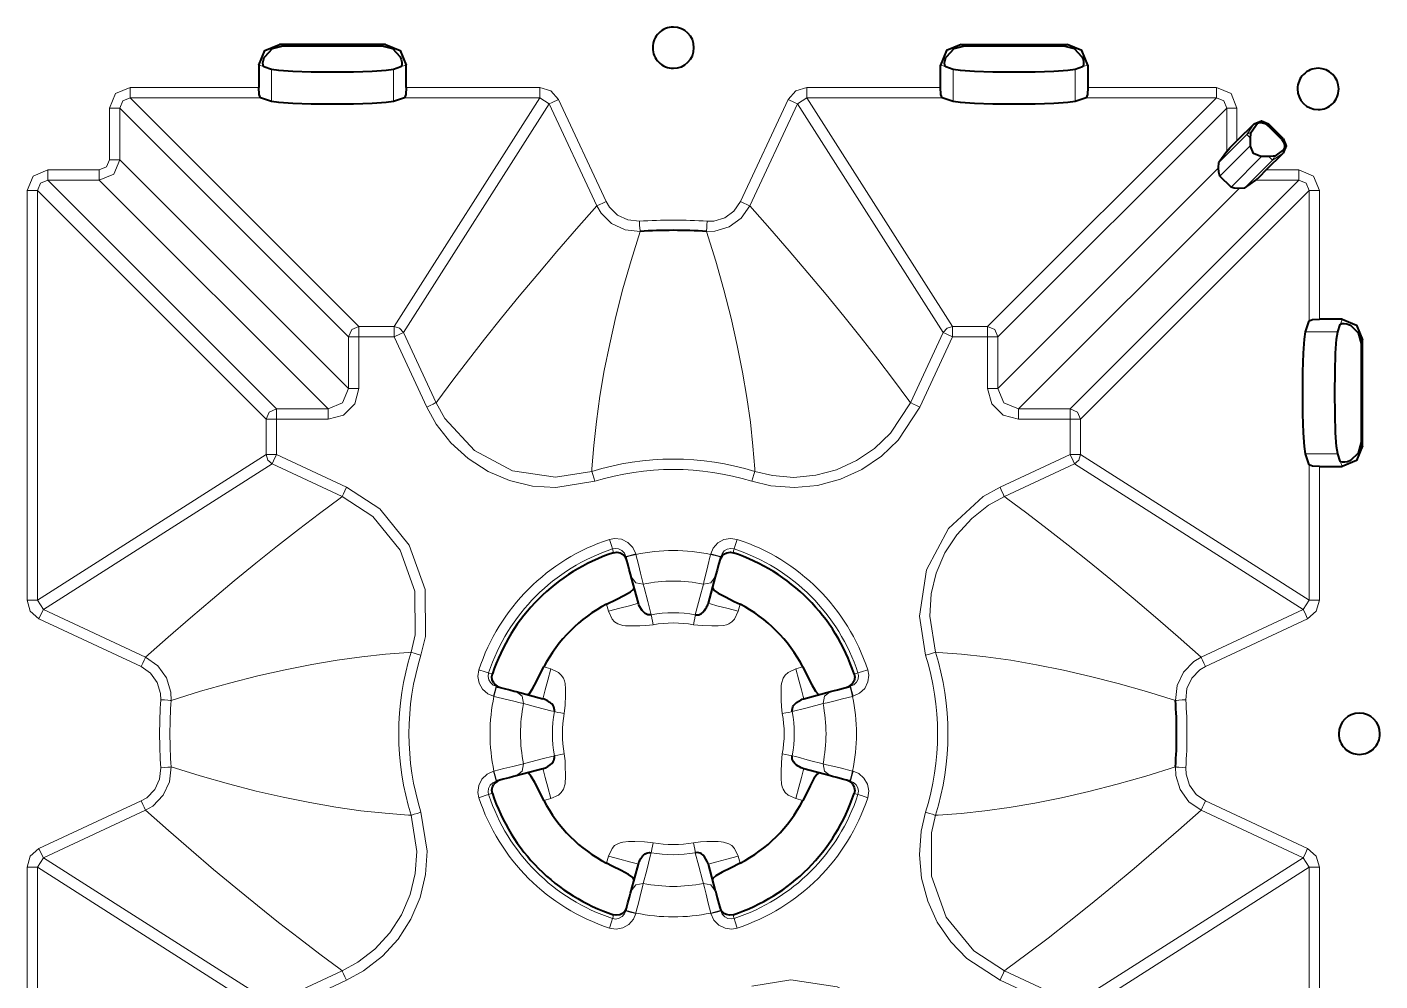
# Model space of a CAD drawing. Header units: millimetres. Extents: x 0 to 2941, y -405 to 1422.
# Drawn here: x 131.4 to 262.6, y 1029.2 to 1121.7 of the extents above; entities that cross this region are included whole.
import ezdxf

# ---------------------------------------------------------------- set-up
doc = ezdxf.new("R2010")
doc.units = ezdxf.units.MM
doc.layers.add('FINE', color=9, linetype='Continuous')
doc.layers.add('OUTLINE', color=7, linetype='Continuous')

msp = doc.modelspace()

# ---------------------------------------------------------------- linework, layer by layer
at = {"layer": 'FINE', "lineweight": 9}
for p, q in [((155.89, 1119.99), (156.24, 1119.88)), ((165.81, 1119.88), (166.17, 1119.99)), ((222.32, 1119.88), (221.97, 1119.99)), ((232.25, 1119.99), (231.89, 1119.88)), ((154.36, 1117.86), (153.88, 1118.01)), ((155.12, 1114.49), (155.12, 1117.59)), ((166.93, 1117.59), (166.93, 1114.49)), ((168.18, 1118.01), (167.69, 1117.86)), ((219.96, 1118.01), (220.44, 1117.86)), ((221.2, 1117.59), (221.2, 1114.49)), ((233.02, 1114.49), (233.02, 1117.59)), ((233.77, 1117.86), (234.26, 1118.01)), ((163.59, 1092.67), (141.42, 1114.84)), ((168.01, 1114.84), (181.13, 1114.84)), ((181.13, 1115.84), (168.18, 1115.84)), ((181.13, 1114.84), (182.03, 1114.26)), ((206.1, 1114.26), (207.01, 1114.84)), ((219.96, 1115.84), (207.01, 1115.84)), ((221.13, 1092.67), (207.01, 1114.84)), ((207.01, 1114.84), (220.12, 1114.84)), ((234.09, 1114.84), (246.71, 1114.84)), ((246.71, 1115.84), (234.26, 1115.84)), ((139.42, 1113.84), (139.42, 1108.83)), ((140.42, 1113.84), (162.59, 1091.67)), ((140.42, 1108.83), (140.42, 1113.84)), ((182.03, 1114.26), (186.65, 1104.36)), ((187.55, 1104.78), (182.94, 1114.68)), ((205.2, 1114.68), (200.58, 1104.78)), ((201.48, 1104.36), (206.1, 1114.26)), ((206.1, 1114.26), (220.23, 1092.09)), ((225.54, 1091.67), (247.71, 1113.84)), ((247.71, 1113.84), (247.71, 1109.64)), ((249.66, 1111.27), (250.36, 1112.31)), ((251.77, 1112.31), (251.67, 1112.16)), ((246.96, 1108.57), (249.66, 1111.27)), ((253.04, 1110.8), (253.19, 1110.9)), ((250.02, 1110.21), (247.06, 1107.25)), ((162.59, 1086.66), (140.42, 1108.83)), ((248.13, 1106.18), (251.08, 1109.14)), ((252.15, 1108.79), (249.44, 1106.08)), ((253.19, 1109.48), (252.15, 1108.79)), ((138.42, 1107.84), (133.42, 1107.84)), ((246.92, 1108.04), (225.54, 1086.66)), ((254.71, 1107.84), (251.54, 1107.84)), ((131.42, 1105.84), (131.42, 1066.13)), ((132.42, 1105.84), (154.59, 1083.67)), ((132.42, 1066.13), (132.42, 1105.84)), ((155.59, 1084.67), (133.42, 1106.84)), ((227.54, 1084.67), (248.91, 1106.04)), ((254.71, 1106.84), (232.54, 1084.67)), ((233.54, 1083.67), (255.71, 1105.84)), ((250.52, 1106.84), (254.71, 1106.84)), ((255.71, 1105.84), (255.71, 1093.22)), ((163.59, 1092.67), (167, 1092.67)), ((221.13, 1092.67), (224.54, 1092.67)), ((258.73, 1092.9), (258.89, 1093.38)), ((162.59, 1086.66), (162.59, 1091.67)), ((167.91, 1092.09), (171.08, 1085.28)), ((217.06, 1085.28), (220.23, 1092.09)), ((221.13, 1091.67), (217.96, 1084.86)), ((225.54, 1091.67), (225.54, 1086.66)), ((255.36, 1092.14), (258.47, 1092.14)), ((260.87, 1091.37), (260.76, 1091.02)), ((155.59, 1084.67), (160.6, 1084.67)), ((171.08, 1085.28), (171.24, 1085.5)), ((216.9, 1085.5), (217.06, 1085.28)), ((227.54, 1084.67), (232.54, 1084.67)), ((154.59, 1080.26), (154.59, 1083.67)), ((160.6, 1083.67), (155.59, 1083.67)), ((155.59, 1083.67), (155.59, 1080.26)), ((232.54, 1083.67), (227.54, 1083.67)), ((232.54, 1080.26), (232.54, 1083.67)), ((233.54, 1083.67), (233.54, 1080.26)), ((260.76, 1081.44), (260.87, 1081.09)), ((154.59, 1080.26), (132.42, 1066.13)), ((133, 1065.23), (155.17, 1079.35)), ((161.97, 1076.18), (155.17, 1079.35)), ((155.59, 1080.26), (162.39, 1077.08)), ((225.74, 1077.08), (232.54, 1080.26)), ((232.96, 1079.35), (226.16, 1076.18)), ((232.96, 1079.35), (255.14, 1065.23)), ((258.47, 1080.32), (255.36, 1080.32)), ((258.89, 1079.08), (258.73, 1079.56)), ((186.18, 1078.86), (186.16, 1078.61)), ((201.97, 1078.61), (201.96, 1078.86)), ((255.71, 1079.25), (255.71, 1066.13)), ((256.71, 1066.13), (256.71, 1079.08)), ((161.76, 1076.02), (161.97, 1076.18)), ((226.16, 1076.18), (226.38, 1076.02)), ((190.43, 1070.62), (190.44, 1070.57)), ((197.69, 1070.57), (197.7, 1070.62)), ((133, 1065.23), (132.42, 1066.13)), ((142.9, 1060.61), (133, 1065.23)), ((187.78, 1065.06), (187.6, 1065.74)), ((200.54, 1065.74), (200.35, 1065.06)), ((255.14, 1065.23), (245.23, 1060.61)), ((255.71, 1066.13), (255.14, 1065.23)), ((132.57, 1064.32), (142.48, 1059.7)), ((245.65, 1059.7), (255.56, 1064.32)), ((168.65, 1061.09), (168.4, 1061.08)), ((219.74, 1061.08), (219.49, 1061.09)), ((181.52, 1059.66), (182.2, 1059.48)), ((205.93, 1059.48), (206.62, 1059.66)), ((176.68, 1056.81), (176.64, 1056.83)), ((211.5, 1056.83), (211.45, 1056.81)), ((176.64, 1049.56), (176.68, 1049.57)), ((211.45, 1049.57), (211.5, 1049.56)), ((142.48, 1046.68), (132.57, 1042.06)), ((182.2, 1046.91), (181.52, 1046.72)), ((206.62, 1046.72), (205.93, 1046.91)), ((133, 1041.15), (142.9, 1045.77)), ((168.4, 1045.3), (168.65, 1045.29)), ((219.49, 1045.29), (219.74, 1045.3)), ((245.23, 1045.77), (255.14, 1041.15)), ((187.6, 1040.64), (187.78, 1041.32)), ((200.35, 1041.32), (200.54, 1040.64)), ((131.42, 1040.25), (131.42, 1000.54)), ((132.42, 1040.25), (133, 1041.15)), ((132.42, 1040.25), (154.59, 1026.12)), ((132.42, 1000.54), (132.42, 1040.25)), ((155.17, 1027.03), (133, 1041.15)), ((233.54, 1026.12), (255.71, 1040.25)), ((255.14, 1041.15), (255.71, 1040.25)), ((255.71, 1040.25), (255.71, 1027.13)), ((256.71, 1027.3), (256.71, 1040.25)), ((190.44, 1035.81), (190.43, 1035.76)), ((197.7, 1035.76), (197.69, 1035.81)), ((155.17, 1027.03), (161.97, 1030.2)), ((161.97, 1030.2), (161.76, 1030.36)), ((226.38, 1030.36), (226.16, 1030.2)), ((226.16, 1030.2), (232.96, 1027.03)), ((162.39, 1029.3), (155.59, 1026.12))]:
    msp.add_line(p, q, dxfattribs=at)
for points in [[(153.88, 1115.84), (141.42, 1115.84), (140.01, 1115.25), (139.42, 1113.84)], [(140.42, 1113.84), (140.71, 1114.55), (141.42, 1114.84), (154.04, 1114.84)], [(141.42, 1114.84), (141.42, 1115.15), (141.42, 1115.84)], [(181.13, 1114.84), (167, 1092.67), (167.54, 1092.51), (167.91, 1092.09), (182.03, 1114.26)], [(181.13, 1114.84), (181.13, 1115.15), (181.13, 1115.84)], [(182.94, 1114.68), (182.2, 1115.52), (181.13, 1115.84)], [(207.01, 1115.84), (205.93, 1115.52), (205.2, 1114.68)], [(207.01, 1114.84), (207.01, 1115.15), (207.01, 1115.84)], [(246.71, 1114.84), (224.54, 1092.67), (225.25, 1092.37), (225.54, 1091.67)], [(246.71, 1114.84), (246.71, 1115.15), (246.71, 1115.84)], [(248.71, 1110.66), (248.71, 1113.84), (248.13, 1115.25), (246.71, 1115.84)], [(246.71, 1114.84), (247.42, 1114.55), (247.71, 1113.84)], [(140.42, 1113.84), (140.11, 1113.84), (139.42, 1113.84)], [(182.03, 1114.26), (182.31, 1114.39), (182.94, 1114.68)], [(206.1, 1114.26), (205.82, 1114.39), (205.2, 1114.68)], [(248.71, 1113.84), (248.02, 1113.84), (247.71, 1113.84)], [(249.66, 1111.27), (249.85, 1111.42), (250.07, 1111.51)], [(249.66, 1111.27), (249.76, 1111.17), (250.02, 1110.91)], [(138.42, 1106.84), (139.83, 1107.42), (140.42, 1108.83)], [(139.42, 1108.83), (139.13, 1108.13), (138.42, 1107.84)], [(140.42, 1108.83), (140.11, 1108.83), (139.42, 1108.83)], [(251.79, 1109.15), (252.05, 1108.89), (252.15, 1108.79)], [(252.15, 1108.79), (252.29, 1108.98), (252.39, 1109.19)], [(133.42, 1107.84), (132.01, 1107.25), (131.42, 1105.84)], [(133.42, 1106.84), (133.42, 1107.15), (133.42, 1107.84)], [(138.42, 1106.84), (138.42, 1107.15), (138.42, 1107.84)], [(254.71, 1106.84), (254.71, 1107.15), (254.71, 1107.84)], [(256.71, 1093.38), (256.71, 1105.84), (256.13, 1107.25), (254.71, 1107.84)], [(132.42, 1105.84), (132.11, 1105.84), (131.42, 1105.84)], [(132.42, 1105.84), (132.71, 1106.55), (133.42, 1106.84)], [(133.42, 1106.84), (138.42, 1106.84), (160.6, 1084.67)], [(254.71, 1106.84), (255.42, 1106.55), (255.71, 1105.84)], [(256.71, 1105.84), (256.02, 1105.84), (255.71, 1105.84)], [(186.65, 1104.36), (184.68, 1102.12), (182.77, 1099.92), (180.92, 1097.75), (179.13, 1095.61), (177.41, 1093.5), (175.77, 1091.45), (174.2, 1089.44), (172.69, 1087.46), (171.24, 1085.5)], [(186.65, 1104.36), (186.73, 1104.4), (186.93, 1104.49), (187.22, 1104.62), (187.55, 1104.78)], [(186.65, 1104.36), (187.06, 1103.66), (188.09, 1102.64), (189.4, 1102.02), (190.84, 1101.88)], [(190.78, 1102.87), (189.67, 1102.99), (188.66, 1103.46), (187.87, 1104.24), (187.55, 1104.78)], [(197.29, 1101.88), (198.1, 1101.9), (199.49, 1102.31), (200.66, 1103.17), (201.48, 1104.36)], [(200.58, 1104.78), (199.95, 1103.86), (199.05, 1103.21), (197.98, 1102.89), (197.36, 1102.87)], [(201.48, 1104.36), (201.4, 1104.4), (201.2, 1104.49), (200.91, 1104.62), (200.58, 1104.78)], [(216.9, 1085.5), (215.42, 1087.49), (213.88, 1089.51), (212.27, 1091.57), (210.6, 1093.65), (208.88, 1095.76), (207.12, 1097.87), (205.3, 1100), (203.42, 1102.16), (201.48, 1104.36)], [(186.18, 1078.86), (186.35, 1081.12), (186.61, 1083.47), (186.95, 1085.9), (187.38, 1088.41), (187.9, 1091), (188.5, 1093.62), (189.19, 1096.3), (189.97, 1099.06), (190.84, 1101.88)], [(190.84, 1101.88), (190.84, 1101.97), (190.82, 1102.19), (190.8, 1102.5), (190.78, 1102.87)], [(197.29, 1101.88), (197.3, 1101.97), (197.31, 1102.19), (197.33, 1102.5), (197.36, 1102.87)], [(197.29, 1101.88), (198.18, 1099.01), (198.97, 1096.21), (199.67, 1093.47), (200.27, 1090.82), (200.79, 1088.23), (201.2, 1085.77), (201.54, 1083.38), (201.79, 1081.08), (201.96, 1078.86)], [(162.59, 1091.67), (162.89, 1092.37), (163.59, 1092.67)], [(163.59, 1091.67), (163.59, 1092.35), (163.59, 1092.67)], [(167, 1091.67), (167, 1092.35), (167, 1092.67)], [(220.23, 1092.09), (220.6, 1092.51), (221.13, 1092.67)], [(221.13, 1091.67), (221.13, 1092.35), (221.13, 1092.67)], [(224.54, 1091.67), (224.54, 1092.35), (224.54, 1092.67)], [(163.59, 1091.67), (162.9, 1091.67), (162.59, 1091.67)], [(170.17, 1084.86), (167, 1091.67), (163.59, 1091.67), (163.59, 1086.66)], [(167, 1091.67), (167.62, 1091.96), (167.91, 1092.09)], [(221.13, 1091.67), (220.51, 1091.96), (220.23, 1092.09)], [(224.54, 1086.66), (224.54, 1091.67), (221.13, 1091.67)], [(225.54, 1091.67), (225.23, 1091.67), (224.54, 1091.67)], [(163.59, 1086.66), (163.19, 1085.16), (162.09, 1084.07), (160.6, 1083.67)], [(160.6, 1084.67), (162.01, 1085.25), (162.59, 1086.66)], [(163.59, 1086.66), (162.9, 1086.66), (162.59, 1086.66)], [(227.54, 1083.67), (226.04, 1084.07), (224.94, 1085.16), (224.54, 1086.66)], [(225.54, 1086.66), (225.23, 1086.66), (224.54, 1086.66)], [(225.54, 1086.66), (226.12, 1085.25), (227.54, 1084.67)], [(154.59, 1083.67), (154.89, 1084.37), (155.59, 1084.67)], [(155.59, 1083.67), (155.59, 1084.35), (155.59, 1084.67)], [(160.6, 1083.67), (160.6, 1084.35), (160.6, 1084.67)], [(170.17, 1084.86), (170.51, 1085.02), (170.8, 1085.15), (170.99, 1085.25), (171.08, 1085.28)], [(186.46, 1077.66), (182.67, 1077.05), (180.43, 1077.2), (178.18, 1077.74), (176.11, 1078.62), (174.17, 1079.87), (172.51, 1081.39), (171.09, 1083.21), (170.17, 1084.86)], [(171.08, 1085.28), (171.92, 1083.76), (174.78, 1080.66), (178.49, 1078.68), (182.65, 1078.05), (186.16, 1078.61)], [(201.97, 1078.61), (203.67, 1078.21), (205.75, 1078.04), (207.88, 1078.24), (209.89, 1078.77), (211.84, 1079.66), (213.57, 1080.83), (215.11, 1082.31), (217.06, 1085.28)], [(217.96, 1084.86), (217.63, 1085.02), (217.34, 1085.15), (217.14, 1085.25), (217.06, 1085.28)], [(227.54, 1084.67), (227.54, 1084.35), (227.54, 1083.67)], [(232.54, 1084.67), (232.54, 1084.35), (232.54, 1083.67)], [(232.54, 1084.67), (233.25, 1084.37), (233.54, 1083.67)], [(155.59, 1083.67), (154.9, 1083.67), (154.59, 1083.67)], [(233.54, 1083.67), (233.23, 1083.67), (232.54, 1083.67)], [(155.59, 1080.26), (154.9, 1080.26), (154.59, 1080.26)], [(155.17, 1079.35), (154.75, 1079.72), (154.59, 1080.26)], [(155.59, 1080.26), (155.3, 1079.63), (155.17, 1079.35)], [(232.96, 1079.35), (232.83, 1079.63), (232.54, 1080.26)], [(233.54, 1080.26), (233.23, 1080.26), (232.54, 1080.26)], [(255.71, 1066.13), (233.54, 1080.26), (233.38, 1079.72), (232.96, 1079.35)], [(186.46, 1077.66), (186.35, 1078.01), (186.26, 1078.31), (186.19, 1078.52), (186.16, 1078.61)], [(201.67, 1077.66), (201.78, 1078.01), (201.88, 1078.31), (201.94, 1078.52), (201.97, 1078.61)], [(162.39, 1077.08), (162.24, 1076.75), (162.1, 1076.46), (162.01, 1076.26), (161.97, 1076.18)], [(162.39, 1077.08), (165.61, 1074.99), (168.47, 1071.46), (170, 1067.18), (170.03, 1062.63), (169.6, 1060.8)], [(218.53, 1060.8), (217.92, 1064.58), (218.61, 1069.08), (220.75, 1073.09), (224.09, 1076.17), (225.74, 1077.08)], [(226.16, 1076.18), (226.12, 1076.26), (226.03, 1076.46), (225.89, 1076.75), (225.74, 1077.08)], [(161.76, 1076.02), (159.77, 1074.54), (157.74, 1073), (155.69, 1071.4), (153.61, 1069.73), (151.5, 1068), (149.39, 1066.24), (147.26, 1064.42), (145.09, 1062.55), (142.9, 1060.61)], [(168.65, 1061.09), (169.05, 1062.79), (169.02, 1067), (167.6, 1070.97), (164.95, 1074.24), (161.97, 1076.18)], [(226.16, 1076.18), (224.63, 1075.33), (222.99, 1074.06), (221.54, 1072.48), (220.4, 1070.73), (219.56, 1068.77), (219.07, 1066.74), (218.92, 1064.6), (219.49, 1061.09)], [(245.23, 1060.61), (243, 1062.58), (240.8, 1064.49), (238.63, 1066.34), (236.49, 1068.13), (234.37, 1069.85), (232.33, 1071.48), (230.32, 1073.06), (228.33, 1074.57), (226.38, 1076.02)], [(187.87, 1072.03), (188.38, 1072.13), (189.05, 1072.05), (189.66, 1071.74), (190.14, 1071.25), (190.43, 1070.62)], [(187.87, 1072.03), (188.07, 1071.42), (188.18, 1071.1)], [(197.7, 1070.62), (197.94, 1071.17), (198.38, 1071.68), (198.96, 1072.01), (199.61, 1072.13), (200.27, 1072.03)], [(200.27, 1072.03), (200.06, 1071.42), (199.96, 1071.1)], [(189.47, 1070.36), (189.32, 1070.69), (189.08, 1070.94), (188.77, 1071.1), (188.43, 1071.15), (188.18, 1071.1), (188.23, 1070.9), (188.27, 1070.73)], [(190.43, 1070.62), (189.75, 1070.44), (189.47, 1070.36)], [(190.44, 1070.57), (189.76, 1070.39), (189.48, 1070.32)], [(190.44, 1070.57), (190.68, 1069.61), (190.89, 1068.75), (191.05, 1068.1), (191.14, 1067.73), (191.15, 1067.7)], [(196.98, 1067.7), (197.06, 1068.03), (197.21, 1068.65), (197.42, 1069.48), (197.65, 1070.44), (197.69, 1070.57)], [(197.69, 1070.57), (198.37, 1070.39), (198.66, 1070.32)], [(197.7, 1070.62), (198.38, 1070.44), (198.67, 1070.36)], [(199.86, 1070.73), (199.95, 1071.06), (199.96, 1071.1), (199.63, 1071.15), (199.3, 1071.08), (199.01, 1070.91), (198.79, 1070.64), (198.67, 1070.36)], [(191.15, 1067.7), (190.42, 1067.83), (189.99, 1068.41)], [(196.98, 1067.7), (197.71, 1067.83), (198.14, 1068.41)], [(132.42, 1066.13), (132.11, 1066.13), (131.42, 1066.13)], [(131.42, 1066.13), (131.73, 1065.06), (132.57, 1064.32)], [(133, 1065.23), (132.86, 1064.94), (132.57, 1064.32)], [(190.68, 1065.83), (190.46, 1065.77), (189.83, 1065.6), (188.89, 1065.35), (187.78, 1065.06)], [(187.78, 1065.06), (188.13, 1064.31), (188.38, 1064.04), (188.68, 1063.85), (189.19, 1063.69), (189.43, 1063.66), (189.72, 1063.64), (190.13, 1063.64), (190.81, 1063.65), (191.42, 1063.67), (192.11, 1063.75)], [(196.02, 1063.75), (196.85, 1063.67), (197.81, 1063.64), (198.42, 1063.64), (198.94, 1063.69), (199.21, 1063.75), (199.45, 1063.85), (199.75, 1064.04), (200.01, 1064.31), (200.35, 1065.06)], [(200.35, 1065.06), (199.24, 1065.35), (198.3, 1065.6), (197.67, 1065.77), (197.45, 1065.83)], [(255.56, 1064.32), (255.27, 1064.94), (255.14, 1065.23)], [(255.56, 1064.32), (256.4, 1065.06), (256.71, 1066.13)], [(256.71, 1066.13), (256.02, 1066.13), (255.71, 1066.13)], [(191.93, 1064.72), (191.95, 1064.61), (191.99, 1064.39), (192.05, 1064.09), (192.11, 1063.75)], [(196.2, 1064.72), (196.18, 1064.61), (196.14, 1064.39), (196.08, 1064.09), (196.02, 1063.75)], [(145.38, 1056.41), (148.25, 1057.3), (151.05, 1058.09), (153.78, 1058.79), (156.44, 1059.39), (159.03, 1059.91), (161.49, 1060.33), (163.87, 1060.66), (166.18, 1060.91), (168.4, 1061.08)], [(169.6, 1060.8), (169.25, 1060.91), (168.94, 1061), (168.73, 1061.07), (168.65, 1061.09)], [(219.49, 1061.09), (219.4, 1061.07), (219.19, 1061), (218.89, 1060.91), (218.53, 1060.8)], [(219.74, 1061.08), (222, 1060.91), (224.35, 1060.65), (226.78, 1060.31), (229.29, 1059.88), (231.88, 1059.35), (234.5, 1058.75), (237.18, 1058.06), (239.93, 1057.28), (242.75, 1056.41)], [(142.9, 1060.61), (142.86, 1060.53), (142.77, 1060.33), (142.63, 1060.04), (142.48, 1059.7)], [(142.48, 1059.7), (143.39, 1059.07), (144.05, 1058.17), (144.37, 1057.1), (144.38, 1056.48)], [(145.38, 1056.41), (145.36, 1057.23), (144.94, 1058.61), (144.09, 1059.78), (142.9, 1060.61)], [(245.23, 1060.61), (244.53, 1060.2), (243.52, 1059.17), (242.9, 1057.86), (242.75, 1056.41)], [(243.75, 1056.48), (243.86, 1057.59), (244.34, 1058.59), (245.12, 1059.39), (245.65, 1059.7)], [(245.65, 1059.7), (245.5, 1060.04), (245.36, 1060.33), (245.27, 1060.53), (245.23, 1060.61)], [(176.64, 1056.83), (176.09, 1057.06), (175.58, 1057.5), (175.25, 1058.08), (175.13, 1058.73), (175.22, 1059.39)], [(175.22, 1059.39), (175.83, 1059.19), (176.16, 1059.08)], [(176.53, 1058.98), (176.19, 1059.07), (176.16, 1059.08), (176.11, 1058.75), (176.18, 1058.43), (176.35, 1058.14), (176.61, 1057.91), (176.89, 1057.79)], [(182.2, 1059.48), (181.9, 1058.37), (181.65, 1057.43), (181.48, 1056.8), (181.42, 1056.58)], [(183.5, 1055.15), (183.59, 1055.97), (183.61, 1056.93), (183.61, 1057.54), (183.57, 1058.06), (183.51, 1058.33), (183.41, 1058.57), (183.21, 1058.88), (182.95, 1059.13), (182.2, 1059.48)], [(205.93, 1059.48), (205.19, 1059.13), (204.92, 1058.88), (204.72, 1058.57), (204.56, 1058.06), (204.53, 1057.83), (204.52, 1057.54), (204.52, 1057.13), (204.53, 1056.44), (204.55, 1055.84), (204.63, 1055.15)], [(205.93, 1059.48), (206.23, 1058.37), (206.48, 1057.43), (206.65, 1056.8), (206.71, 1056.58)], [(211.24, 1057.79), (211.56, 1057.94), (211.82, 1058.18), (211.98, 1058.49), (212.02, 1058.82), (211.97, 1059.08), (211.78, 1059.03), (211.6, 1058.98)], [(212.91, 1059.39), (213.01, 1058.88), (212.93, 1058.21), (212.62, 1057.59), (212.12, 1057.11), (211.5, 1056.83)], [(212.91, 1059.39), (212.3, 1059.19), (211.97, 1059.08)], [(176.64, 1056.83), (176.82, 1057.51), (176.89, 1057.79)], [(176.68, 1056.81), (176.87, 1057.5), (176.94, 1057.78)], [(179.55, 1056.11), (179.43, 1056.83), (178.85, 1057.27)], [(208.58, 1056.11), (208.71, 1056.83), (209.29, 1057.27)], [(211.45, 1056.81), (211.27, 1057.5), (211.19, 1057.78)], [(211.5, 1056.83), (211.31, 1057.51), (211.24, 1057.79)], [(145.38, 1056.41), (145.29, 1056.42), (145.07, 1056.44), (144.75, 1056.46), (144.38, 1056.48)], [(179.55, 1056.11), (179.22, 1056.19), (178.61, 1056.34), (177.78, 1056.54), (176.82, 1056.78), (176.68, 1056.81)], [(182.54, 1055.33), (182.2, 1055.41), (180.85, 1055.77), (179.55, 1056.11)], [(208.58, 1056.11), (208.24, 1056.02), (206.9, 1055.67), (205.6, 1055.33)], [(211.45, 1056.81), (210.48, 1056.57), (209.63, 1056.36), (208.98, 1056.2), (208.61, 1056.11), (208.58, 1056.11)], [(243.75, 1056.48), (243.38, 1056.46), (243.06, 1056.44), (242.84, 1056.42), (242.75, 1056.41)], [(182.54, 1055.33), (182.65, 1055.3), (182.87, 1055.26), (183.17, 1055.21), (183.5, 1055.15)], [(204.63, 1055.15), (204.97, 1055.21), (205.26, 1055.26), (205.48, 1055.3), (205.6, 1055.33)], [(179.55, 1050.27), (179.89, 1050.36), (181.24, 1050.72), (182.54, 1051.06)], [(182.2, 1046.91), (182.95, 1047.25), (183.21, 1047.5), (183.41, 1047.81), (183.57, 1048.32), (183.6, 1048.55), (183.61, 1048.84), (183.62, 1049.25), (183.6, 1049.94), (183.59, 1050.55), (183.5, 1051.24)], [(182.54, 1051.06), (182.65, 1051.08), (182.87, 1051.12), (183.17, 1051.17), (183.5, 1051.24)], [(204.63, 1051.24), (204.54, 1050.41), (204.52, 1049.45), (204.52, 1048.84), (204.56, 1048.32), (204.63, 1048.05), (204.72, 1047.81), (204.92, 1047.5), (205.19, 1047.25), (205.93, 1046.91)], [(204.63, 1051.24), (204.97, 1051.17), (205.26, 1051.12), (205.48, 1051.08), (205.6, 1051.06)], [(142.9, 1045.77), (143.6, 1046.18), (144.62, 1047.22), (145.23, 1048.53), (145.38, 1049.97)], [(145.38, 1049.97), (145.29, 1049.96), (145.07, 1049.95), (144.75, 1049.92), (144.38, 1049.9)], [(168.4, 1045.3), (166.14, 1045.48), (163.79, 1045.73), (161.36, 1046.07), (158.84, 1046.51), (156.25, 1047.03), (153.64, 1047.63), (150.95, 1048.32), (148.2, 1049.1), (145.38, 1049.97)], [(175.22, 1046.99), (175.13, 1047.5), (175.21, 1048.17), (175.51, 1048.79), (176.01, 1049.27), (176.64, 1049.56)], [(176.89, 1048.59), (176.82, 1048.87), (176.64, 1049.56)], [(176.68, 1049.57), (177.65, 1049.81), (178.51, 1050.02), (179.16, 1050.18), (179.53, 1050.27), (179.55, 1050.27)], [(176.94, 1048.6), (176.87, 1048.88), (176.68, 1049.57)], [(178.85, 1049.11), (179.43, 1049.55), (179.55, 1050.27)], [(181.42, 1049.8), (181.48, 1049.58), (181.65, 1048.95), (181.9, 1048.01), (182.2, 1046.91)], [(205.93, 1046.91), (206.23, 1048.01), (206.48, 1048.95), (206.65, 1049.58), (206.71, 1049.8)], [(208.58, 1050.27), (208.91, 1050.19), (209.52, 1050.04), (210.36, 1049.84), (211.31, 1049.6), (211.45, 1049.57)], [(209.29, 1049.11), (208.71, 1049.55), (208.58, 1050.27)], [(211.19, 1048.6), (211.27, 1048.88), (211.45, 1049.57)], [(211.24, 1048.59), (211.31, 1048.87), (211.5, 1049.56)], [(211.5, 1049.56), (212.04, 1049.32), (212.55, 1048.88), (212.88, 1048.3), (213.01, 1047.65), (212.91, 1046.99)], [(242.75, 1049.97), (239.88, 1049.08), (237.08, 1048.29), (234.35, 1047.59), (231.69, 1046.99), (229.11, 1046.47), (226.64, 1046.05), (224.26, 1045.72), (221.96, 1045.47), (219.74, 1045.3)], [(243.75, 1049.9), (243.38, 1049.92), (243.06, 1049.95), (242.84, 1049.96), (242.75, 1049.97)], [(242.75, 1049.97), (242.78, 1049.15), (243.19, 1047.77), (244.04, 1046.6), (245.23, 1045.77)], [(255.56, 1042.06), (245.65, 1046.68), (244.74, 1047.31), (244.09, 1048.21), (243.77, 1049.28), (243.75, 1049.9)], [(176.89, 1048.59), (176.57, 1048.44), (176.31, 1048.2), (176.16, 1047.89), (176.11, 1047.56), (176.16, 1047.3)], [(211.6, 1047.4), (211.94, 1047.31), (211.97, 1047.3), (212.02, 1047.63), (211.96, 1047.95), (211.78, 1048.25), (211.52, 1048.47), (211.24, 1048.59)], [(142.9, 1045.77), (142.86, 1045.86), (142.77, 1046.06), (142.63, 1046.34), (142.48, 1046.68)], [(176.16, 1047.3), (175.83, 1047.19), (175.22, 1046.99)], [(176.16, 1047.3), (176.35, 1047.35), (176.53, 1047.4)], [(211.97, 1047.3), (212.3, 1047.19), (212.91, 1046.99)], [(245.65, 1046.68), (245.5, 1046.34), (245.36, 1046.06), (245.27, 1045.86), (245.23, 1045.77)], [(142.9, 1045.77), (145.13, 1043.8), (147.33, 1041.89), (149.51, 1040.04), (151.65, 1038.25), (153.76, 1036.53), (155.8, 1034.9), (157.82, 1033.33), (159.8, 1031.81), (161.76, 1030.36)], [(161.97, 1030.2), (163.5, 1031.05), (165.15, 1032.32), (166.6, 1033.9), (167.73, 1035.65), (168.57, 1037.62), (169.06, 1039.64), (169.21, 1041.78), (168.65, 1045.29)], [(169.6, 1045.58), (170.21, 1041.8), (170.06, 1039.55), (169.52, 1037.3), (168.64, 1035.23), (167.39, 1033.29), (165.87, 1031.63), (164.04, 1030.21), (162.39, 1029.3)], [(169.6, 1045.58), (169.25, 1045.47), (168.94, 1045.38), (168.73, 1045.31), (168.65, 1045.29)], [(225.74, 1029.3), (222.53, 1031.39), (220.97, 1033.01), (219.66, 1034.93), (218.73, 1036.97), (218.13, 1039.2), (217.92, 1041.44), (218.1, 1043.75), (218.53, 1045.58)], [(219.49, 1045.29), (219.4, 1045.31), (219.19, 1045.38), (218.89, 1045.47), (218.53, 1045.58)], [(219.49, 1045.29), (219.09, 1043.59), (219.11, 1039.38), (220.53, 1035.41), (223.19, 1032.14), (226.16, 1030.2)], [(226.38, 1030.36), (228.37, 1031.84), (230.39, 1033.38), (232.44, 1034.99), (234.52, 1036.65), (236.64, 1038.38), (238.74, 1040.14), (240.88, 1041.96), (243.04, 1043.83), (245.23, 1045.77)], [(192.11, 1042.63), (191.28, 1042.72), (190.33, 1042.74), (189.72, 1042.74), (189.19, 1042.69), (188.93, 1042.63), (188.68, 1042.53), (188.38, 1042.34), (188.13, 1042.07), (187.78, 1041.32)], [(192.11, 1042.63), (192.05, 1042.29), (191.99, 1042), (191.95, 1041.78), (191.93, 1041.66)], [(200.35, 1041.32), (200.01, 1042.07), (199.75, 1042.34), (199.45, 1042.53), (198.94, 1042.69), (198.7, 1042.72), (198.42, 1042.74), (198, 1042.74), (197.32, 1042.73), (196.71, 1042.71), (196.02, 1042.63)], [(196.02, 1042.63), (196.08, 1042.29), (196.14, 1042), (196.18, 1041.78), (196.2, 1041.66)], [(132.57, 1042.06), (131.73, 1041.32), (131.42, 1040.25)], [(133, 1041.15), (132.86, 1041.44), (132.57, 1042.06)], [(187.78, 1041.32), (188.89, 1041.03), (189.83, 1040.78), (190.46, 1040.61), (190.68, 1040.55)], [(191.93, 1041.66), (191.84, 1041.32), (191.49, 1039.98), (191.15, 1038.68)], [(196.98, 1038.68), (196.9, 1039.01), (196.54, 1040.36), (196.2, 1041.66)], [(197.45, 1040.55), (197.67, 1040.61), (198.3, 1040.78), (199.24, 1041.03), (200.35, 1041.32)], [(255.56, 1042.06), (255.27, 1041.44), (255.14, 1041.15)], [(256.71, 1040.25), (256.4, 1041.32), (255.56, 1042.06)], [(132.42, 1040.25), (132.11, 1040.25), (131.42, 1040.25)], [(255.14, 1041.15), (232.96, 1027.03), (233.38, 1026.66), (233.54, 1026.12)], [(256.71, 1040.25), (256.02, 1040.25), (255.71, 1040.25)], [(189.99, 1037.97), (190.42, 1038.55), (191.15, 1038.68)], [(191.15, 1038.68), (191.07, 1038.35), (190.92, 1037.73), (190.71, 1036.9), (190.48, 1035.95), (190.44, 1035.81)], [(197.69, 1035.81), (197.45, 1036.77), (197.24, 1037.63), (197.08, 1038.28), (196.99, 1038.65), (196.98, 1038.68)], [(198.14, 1037.97), (197.71, 1038.55), (196.98, 1038.68)], [(189.48, 1036.06), (189.76, 1035.99), (190.44, 1035.81)], [(198.66, 1036.06), (198.37, 1035.99), (197.69, 1035.81)], [(190.43, 1035.76), (190.2, 1035.22), (189.75, 1034.71), (189.18, 1034.37), (188.52, 1034.25), (187.87, 1034.35)], [(188.18, 1035.28), (188.07, 1034.96), (187.87, 1034.35)], [(188.18, 1035.28), (188.5, 1035.23), (188.83, 1035.3), (189.12, 1035.47), (189.35, 1035.74), (189.47, 1036.02)], [(188.27, 1035.65), (188.19, 1035.32), (188.18, 1035.28)], [(189.47, 1036.02), (189.75, 1035.94), (190.43, 1035.76)], [(198.67, 1036.02), (198.38, 1035.94), (197.7, 1035.76)], [(200.27, 1034.35), (199.75, 1034.25), (199.08, 1034.33), (198.47, 1034.64), (197.99, 1035.13), (197.7, 1035.76)], [(198.67, 1036.02), (198.81, 1035.7), (199.06, 1035.44), (199.36, 1035.28), (199.7, 1035.24), (199.96, 1035.28), (199.91, 1035.48), (199.86, 1035.65)], [(199.96, 1035.28), (200.06, 1034.96), (200.27, 1034.35)], [(162.39, 1029.3), (162.24, 1029.63), (162.1, 1029.92), (162.01, 1030.12), (161.97, 1030.2)], [(226.16, 1030.2), (226.12, 1030.12), (226.03, 1029.92), (225.89, 1029.63), (225.74, 1029.3)], [(201.67, 1028.72), (205.46, 1029.33), (209.96, 1028.65), (213.97, 1026.51), (217.05, 1023.17), (217.96, 1021.52)], [(232.54, 1022.71), (232.54, 1026.12), (225.74, 1029.3)]]:
    msp.add_lwpolyline(points, dxfattribs=at)
for points in [[(197.36, 1102.87, 0.03306), (190.78, 1102.87)], [(217.96, 1084.86), (215.86, 1081.65), (214.24, 1080.09), (212.33, 1078.79), (210.29, 1077.85), (208.05, 1077.25), (205.82, 1077.05), (203.51, 1077.22), (201.67, 1077.66, 0.151847), (186.46, 1077.66)], [(201.97, 1078.61, 0.151876), (186.16, 1078.61)], [(187.87, 1072.03, 0.238165), (175.22, 1059.39)], [(212.91, 1059.39, 0.238162), (200.27, 1072.03)], [(188.18, 1071.1, 0.238151), (176.16, 1059.08)], [(197.69, 1070.57, 0.103099), (190.44, 1070.57)], [(211.97, 1059.08, 0.238146), (199.96, 1071.1)], [(196.2, 1064.72), (196.29, 1065.06), (196.64, 1066.41), (196.98, 1067.7, 0.09953), (191.15, 1067.7), (191.24, 1067.37), (191.59, 1066.02), (191.93, 1064.72)], [(196.2, 1064.72, 0.09181), (191.93, 1064.72)], [(196.02, 1063.75, 0.091762), (192.11, 1063.75)], [(168.65, 1061.09, 0.151871), (168.65, 1045.29)], [(219.49, 1045.29, 0.151871), (219.49, 1061.09)], [(169.6, 1060.8, 0.151872), (169.6, 1045.58)], [(218.53, 1045.58, 0.15187), (218.53, 1060.8)], [(144.38, 1056.48, 0.033066), (144.38, 1049.9), (144.27, 1048.79), (143.8, 1047.79), (143.02, 1046.99), (142.48, 1046.68)], [(145.38, 1056.41, 0.033086), (145.38, 1049.97)], [(176.68, 1056.81, 0.103102), (176.68, 1049.57)], [(179.55, 1056.11, 0.099526), (179.55, 1050.27)], [(205.6, 1051.06), (205.93, 1050.97), (207.28, 1050.61), (208.58, 1050.27, 0.099532), (208.58, 1056.11)], [(211.45, 1049.57, 0.103095), (211.45, 1056.81)], [(243.75, 1049.9, 0.033071), (243.75, 1056.48)], [(182.54, 1055.33, 0.091773), (182.54, 1051.06)], [(183.5, 1055.15, 0.091787), (183.5, 1051.24)], [(204.63, 1051.24, 0.091804), (204.63, 1055.15)], [(205.6, 1051.06, 0.09178), (205.6, 1055.33)], [(175.22, 1046.99, 0.238163), (187.87, 1034.35)], [(176.16, 1047.3, 0.238148), (188.18, 1035.28)], [(199.96, 1035.28, 0.23815), (211.97, 1047.3)], [(200.27, 1034.35, 0.238164), (212.91, 1046.99)], [(192.11, 1042.63, 0.091762), (196.02, 1042.63)], [(191.93, 1041.66, 0.09181), (196.2, 1041.66)], [(191.15, 1038.68, 0.099531), (196.98, 1038.68)], [(190.44, 1035.81, 0.103093), (197.69, 1035.81)]]:
    msp.add_lwpolyline(points, format="xyb", dxfattribs=at)
at = {"layer": 'OUTLINE', "lineweight": 40}
for p, q in [((166.17, 1119.99), (155.89, 1119.99)), ((221.97, 1119.99), (232.25, 1119.99)), ((153.88, 1118.01), (153.88, 1115.84)), ((154.39, 1117.82), (154.36, 1117.86)), ((155.12, 1117.59), (154.39, 1117.82)), ((167.69, 1117.86), (167.66, 1117.82)), ((168.18, 1115.84), (168.18, 1118.01)), ((219.96, 1115.84), (219.96, 1118.01)), ((220.48, 1117.82), (220.44, 1117.86)), ((221.2, 1117.59), (220.48, 1117.82)), ((234.26, 1118.01), (234.26, 1115.84)), ((155.12, 1114.49), (154.04, 1114.84)), ((168.01, 1114.84), (166.93, 1114.49)), ((221.2, 1114.49), (220.12, 1114.84)), ((234.09, 1114.84), (233.02, 1114.49)), ((250.36, 1112.31), (248.71, 1110.66)), ((251.67, 1112.16), (251.7, 1112.14)), ((253.02, 1110.82), (251.7, 1112.14)), ((253.19, 1110.9), (251.77, 1112.31)), ((250.02, 1110.21), (250.02, 1110.91)), ((253.02, 1110.82), (253.04, 1110.8)), ((247.71, 1109.64), (246.96, 1108.57)), ((250.02, 1110.14), (250.02, 1110.21)), ((246.92, 1108.04), (246.96, 1108.57)), ((251.08, 1109.14), (251.01, 1109.14)), ((251.79, 1109.15), (251.08, 1109.14)), ((251.54, 1107.84), (253.19, 1109.48)), ((249.44, 1106.08), (248.91, 1106.04)), ((249.44, 1106.08), (250.52, 1106.84)), ((255.36, 1092.14), (255.71, 1093.22)), ((258.89, 1093.38), (256.71, 1093.38)), ((258.47, 1092.14), (258.7, 1092.86)), ((258.7, 1092.86), (258.73, 1092.9)), ((260.87, 1081.09), (260.87, 1091.37)), ((255.71, 1079.25), (255.36, 1080.32)), ((258.73, 1079.56), (258.7, 1079.6)), ((256.71, 1079.08), (258.89, 1079.08)), ((189.48, 1070.32), (189.47, 1070.36)), ((198.67, 1070.36), (198.66, 1070.32)), ((190.68, 1065.83), (189.99, 1068.41)), ((198.14, 1068.41), (197.45, 1065.83)), ((176.89, 1057.79), (176.94, 1057.78)), ((178.85, 1057.27), (181.42, 1056.58)), ((206.71, 1056.58), (209.29, 1057.27)), ((211.19, 1057.78), (211.24, 1057.79)), ((181.42, 1049.8), (178.85, 1049.11)), ((209.29, 1049.11), (206.71, 1049.8)), ((176.94, 1048.6), (176.89, 1048.59)), ((211.24, 1048.59), (211.19, 1048.6)), ((197.45, 1040.55), (198.14, 1037.97)), ((189.47, 1036.02), (189.48, 1036.06)), ((198.66, 1036.06), (198.67, 1036.02))]:
    msp.add_line(p, q, dxfattribs=at)
for points in [[(192.07, 1119.69, 0.414226), (194.07, 1117.69, 0.414201), (196.07, 1119.69, 0.414201), (194.07, 1121.69, 0.414226)], [(254.57, 1115.69, 0.414201), (256.57, 1113.69, 0.414226), (258.57, 1115.69, 0.414201), (256.57, 1117.69, 0.414226)], [(258.57, 1053.19, 0.41422), (260.57, 1051.19, 0.414226), (262.57, 1053.19, 0.414201), (260.57, 1055.19, 0.414207)]]:
    msp.add_lwpolyline(points, format="xyb", close=True, dxfattribs=at)
for points in [[(153.88, 1118.01), (154.46, 1119.42), (155.89, 1119.99)], [(166.17, 1119.99), (167.59, 1119.42), (168.18, 1118.01)], [(221.97, 1119.99), (220.54, 1119.42), (219.96, 1118.01)], [(234.26, 1118.01), (233.67, 1119.42), (232.25, 1119.99)], [(154.36, 1117.86), (154.31, 1117.99), (154.29, 1118.22), (154.33, 1118.49), (154.42, 1118.75), (154.46, 1118.82)], [(154.46, 1118.82), (155.2, 1119.6), (156.24, 1119.88)], [(156.24, 1119.88), (165.81, 1119.88), (166.85, 1119.6), (167.59, 1118.82)], [(167.59, 1118.82), (167.7, 1118.55), (167.76, 1118.29), (167.75, 1118.07), (167.72, 1117.91), (167.69, 1117.86)], [(220.44, 1117.86), (220.39, 1117.99), (220.37, 1118.22), (220.41, 1118.49), (220.5, 1118.75), (220.54, 1118.82)], [(220.54, 1118.82), (221.28, 1119.6), (222.32, 1119.88)], [(222.32, 1119.88), (231.89, 1119.88), (232.94, 1119.6), (233.67, 1118.82)], [(233.67, 1118.82), (233.79, 1118.55), (233.84, 1118.29), (233.84, 1118.07), (233.8, 1117.91), (233.77, 1117.86), (233.74, 1117.82)], [(167.66, 1117.82), (166.93, 1117.59), (166.22, 1117.48), (164.88, 1117.39), (163.08, 1117.33), (161.03, 1117.31), (158.97, 1117.33), (157.17, 1117.39), (155.83, 1117.48), (155.12, 1117.59)], [(233.74, 1117.82), (233.02, 1117.59), (232.3, 1117.48), (230.96, 1117.39), (229.16, 1117.33), (227.11, 1117.31), (225.05, 1117.33), (223.25, 1117.39), (221.91, 1117.48), (221.2, 1117.59)], [(154.04, 1114.84), (153.92, 1115.15), (153.88, 1115.84)], [(168.18, 1115.84), (168.13, 1115.15), (168.01, 1114.84)], [(220.12, 1114.84), (220, 1115.15), (219.96, 1115.84)], [(234.26, 1115.84), (234.21, 1115.15), (234.09, 1114.84)], [(166.93, 1114.49), (166.22, 1114.37), (164.88, 1114.28), (163.08, 1114.22), (161.03, 1114.2), (158.97, 1114.22), (157.17, 1114.28), (155.83, 1114.37), (155.12, 1114.49)], [(233.02, 1114.49), (232.3, 1114.37), (230.96, 1114.28), (229.16, 1114.22), (227.11, 1114.2), (225.05, 1114.22), (223.25, 1114.28), (221.91, 1114.37), (221.2, 1114.49)], [(250.02, 1110.91), (250.04, 1111.33), (250.07, 1111.51), (250.7, 1112.36)], [(250.36, 1112.31), (251.07, 1112.6), (251.77, 1112.31)], [(250.7, 1112.36), (250.78, 1112.4), (250.96, 1112.43), (251.17, 1112.42), (251.41, 1112.35), (251.61, 1112.22), (251.67, 1112.16)], [(253.04, 1110.8), (253.19, 1110.6), (253.28, 1110.37), (253.31, 1110.17), (253.3, 1110), (253.26, 1109.87), (253.24, 1109.82)], [(253.19, 1110.9), (253.48, 1110.19), (253.19, 1109.48)], [(247.71, 1109.64), (248.02, 1109.97), (248.71, 1110.66)], [(251.01, 1109.14), (250.31, 1109.43), (250.02, 1110.14)], [(253.24, 1109.82), (252.39, 1109.19), (252.21, 1109.17), (251.79, 1109.15)], [(248.13, 1106.18), (247.06, 1107.25), (246.95, 1107.62), (246.92, 1108.04)], [(251.54, 1107.84), (250.85, 1107.15), (250.52, 1106.84)], [(248.91, 1106.04), (248.45, 1106.08), (248.13, 1106.18)], [(255.71, 1093.22), (256.02, 1093.33), (256.71, 1093.38)], [(258.73, 1092.9), (258.87, 1092.95), (259.09, 1092.96), (259.36, 1092.93), (259.63, 1092.83), (259.7, 1092.8)], [(258.89, 1093.38), (260.29, 1092.79), (260.87, 1091.37)], [(259.7, 1092.8), (260.47, 1092.06), (260.76, 1091.02)], [(255.36, 1080.32), (255.25, 1081.03), (255.16, 1082.37), (255.1, 1084.18), (255.08, 1086.23), (255.1, 1088.28), (255.16, 1090.09), (255.25, 1091.43), (255.36, 1092.14)], [(258.7, 1079.6), (258.47, 1080.32), (258.36, 1081.03), (258.27, 1082.37), (258.21, 1084.18), (258.19, 1086.23), (258.21, 1088.28), (258.27, 1090.09), (258.36, 1091.43), (258.47, 1092.14)], [(260.76, 1091.02), (260.76, 1081.44), (260.47, 1080.4), (259.7, 1079.66)], [(260.87, 1081.09), (260.29, 1079.67), (258.89, 1079.08)], [(259.7, 1079.66), (259.43, 1079.55), (259.17, 1079.5), (258.95, 1079.5), (258.79, 1079.54), (258.73, 1079.56)], [(256.71, 1079.08), (256.02, 1079.13), (255.71, 1079.25)], [(188.27, 1070.73), (188.6, 1070.78), (188.93, 1070.72), (189.15, 1070.6)], [(189.57, 1069.97), (189.56, 1070.02), (189.44, 1070.28), (189.27, 1070.5), (189.15, 1070.6)], [(189.99, 1068.41), (189.98, 1068.43), (189.92, 1068.67), (189.8, 1069.11), (189.65, 1069.67), (189.48, 1070.32)], [(198.66, 1070.32), (198.63, 1070.22), (198.46, 1069.59), (198.31, 1069.04), (198.2, 1068.63), (198.14, 1068.41)], [(198.98, 1070.6), (198.79, 1070.43), (198.66, 1070.22), (198.58, 1070.02), (198.56, 1069.97)], [(198.98, 1070.6), (199.27, 1070.74), (199.6, 1070.78), (199.86, 1070.73)], [(187.6, 1065.74), (188.52, 1066.21), (189.33, 1066.62), (189.93, 1066.96), (190.25, 1067.22), (190.28, 1067.34)], [(197.86, 1067.34), (197.98, 1067.12), (198.42, 1066.83), (199.12, 1066.46), (199.98, 1066.02), (200.54, 1065.74)], [(191.93, 1064.72), (191.76, 1064.71), (191.61, 1064.73), (191.46, 1064.78), (191.34, 1064.84), (191.04, 1065.13), (190.77, 1065.59), (190.73, 1065.69), (190.68, 1065.83)], [(196.2, 1064.72), (196.37, 1064.71), (196.53, 1064.73), (196.67, 1064.78), (196.8, 1064.84), (196.95, 1064.97), (197.02, 1065.04), (197.06, 1065.09), (197.08, 1065.11), (197.08, 1065.12), (197.09, 1065.12), (197.09, 1065.13), (197.09, 1065.13), (197.09, 1065.13), (197.1, 1065.14), (197.2, 1065.29), (197.27, 1065.41), (197.36, 1065.59), (197.41, 1065.69), (197.45, 1065.83)], [(179.92, 1056.98), (180.13, 1057.1), (180.43, 1057.54), (180.8, 1058.24), (181.23, 1059.11), (181.52, 1059.66)], [(206.62, 1059.66), (207.08, 1058.74), (207.5, 1057.92), (207.84, 1057.32), (208.1, 1057.01), (208.22, 1056.98)], [(176.66, 1058.11), (176.52, 1058.39), (176.48, 1058.73), (176.53, 1058.98)], [(211.6, 1058.98), (211.65, 1058.66), (211.59, 1058.33), (211.47, 1058.11)], [(176.66, 1058.11), (176.83, 1057.92), (177.04, 1057.78), (177.24, 1057.7), (177.29, 1057.69)], [(176.94, 1057.78), (177.03, 1057.75), (177.67, 1057.58), (178.22, 1057.44), (178.63, 1057.33), (178.85, 1057.27)], [(209.29, 1057.27), (209.3, 1057.27), (209.55, 1057.34), (209.98, 1057.45), (210.55, 1057.61), (211.19, 1057.78)], [(210.85, 1057.69), (210.9, 1057.7), (211.16, 1057.81), (211.37, 1057.98), (211.47, 1058.11)], [(182.54, 1055.33), (182.55, 1055.49), (182.53, 1055.65), (182.48, 1055.79), (182.41, 1055.92), (182.29, 1056.08), (182.21, 1056.15), (182.17, 1056.18), (182.15, 1056.2), (182.14, 1056.21), (182.13, 1056.21), (182.13, 1056.21), (182.13, 1056.21), (182.13, 1056.21), (182.11, 1056.23), (181.97, 1056.32), (181.84, 1056.4), (181.67, 1056.49), (181.56, 1056.53), (181.42, 1056.58)], [(205.6, 1055.33), (205.59, 1055.49), (205.61, 1055.65), (205.65, 1055.79), (205.72, 1055.92), (206, 1056.22), (206.47, 1056.49), (206.57, 1056.53), (206.71, 1056.58)], [(181.42, 1049.8), (181.56, 1049.85), (181.67, 1049.89), (181.91, 1050.02), (182.13, 1050.17), (182.29, 1050.3), (182.41, 1050.46), (182.48, 1050.59), (182.53, 1050.73), (182.55, 1050.89), (182.54, 1051.06)], [(206.71, 1049.8), (206.57, 1049.85), (206.47, 1049.89), (206.29, 1049.98), (206.17, 1050.06), (206.02, 1050.15), (206, 1050.17), (206, 1050.17), (206, 1050.17), (206, 1050.17), (205.99, 1050.17), (205.98, 1050.18), (205.96, 1050.2), (205.92, 1050.23), (205.84, 1050.3), (205.72, 1050.46), (205.65, 1050.59), (205.6, 1050.73), (205.59, 1050.89), (205.6, 1051.06)], [(181.52, 1046.72), (181.05, 1047.64), (180.64, 1048.46), (180.3, 1049.06), (180.03, 1049.37), (179.92, 1049.4)], [(208.22, 1049.4), (208, 1049.28), (207.7, 1048.84), (207.33, 1048.14), (206.9, 1047.27), (206.62, 1046.72)], [(176.53, 1047.4), (176.48, 1047.73), (176.54, 1048.05), (176.66, 1048.27)], [(177.29, 1048.69), (177.23, 1048.68), (176.98, 1048.57), (176.76, 1048.4), (176.66, 1048.27)], [(178.85, 1049.11), (178.83, 1049.11), (178.58, 1049.04), (178.15, 1048.93), (177.58, 1048.77), (176.94, 1048.6)], [(211.19, 1048.6), (211.1, 1048.63), (210.46, 1048.8), (209.91, 1048.94), (209.5, 1049.05), (209.29, 1049.11)], [(211.47, 1048.27), (211.3, 1048.46), (211.09, 1048.6), (210.89, 1048.68), (210.85, 1048.69)], [(211.47, 1048.27), (211.61, 1047.99), (211.65, 1047.66), (211.6, 1047.4)], [(190.68, 1040.55), (190.73, 1040.69), (190.77, 1040.79), (190.86, 1040.97), (190.93, 1041.09), (191.03, 1041.24), (191.04, 1041.25), (191.04, 1041.25), (191.04, 1041.26), (191.05, 1041.26), (191.05, 1041.26), (191.06, 1041.27), (191.07, 1041.3), (191.11, 1041.34), (191.18, 1041.41), (191.34, 1041.54), (191.46, 1041.61), (191.61, 1041.65), (191.76, 1041.67), (191.93, 1041.66)], [(197.45, 1040.55), (197.41, 1040.69), (197.36, 1040.79), (197.23, 1041.03), (197.09, 1041.25), (196.95, 1041.41), (196.8, 1041.54), (196.67, 1041.61), (196.53, 1041.65), (196.37, 1041.67), (196.2, 1041.66)], [(190.28, 1039.04), (190.15, 1039.26), (189.71, 1039.55), (189.01, 1039.92), (188.15, 1040.36), (187.6, 1040.64)], [(189.48, 1036.06), (189.5, 1036.16), (189.67, 1036.79), (189.82, 1037.34), (189.93, 1037.75), (189.99, 1037.97), (190.68, 1040.55)], [(200.54, 1040.64), (199.62, 1040.17), (198.8, 1039.76), (198.2, 1039.42), (197.89, 1039.16), (197.86, 1039.04)], [(198.14, 1037.97), (198.15, 1037.95), (198.22, 1037.71), (198.33, 1037.28), (198.48, 1036.71), (198.66, 1036.06)], [(189.15, 1035.78), (189.34, 1035.95), (189.48, 1036.16), (189.56, 1036.36), (189.57, 1036.41)], [(198.56, 1036.41), (198.58, 1036.36), (198.69, 1036.1), (198.86, 1035.88), (198.98, 1035.78)], [(189.15, 1035.78), (188.87, 1035.65), (188.53, 1035.61), (188.27, 1035.65)], [(199.86, 1035.65), (199.53, 1035.6), (199.21, 1035.67), (198.98, 1035.78)]]:
    msp.add_lwpolyline(points, dxfattribs=at)
for points in [[(197.29, 1101.88, 0.033096), (190.84, 1101.88)], [(188.27, 1070.73, 0.237521), (176.53, 1058.98)], [(211.6, 1058.98, 0.237508), (199.86, 1070.73)], [(187.6, 1065.74, 0.155977), (181.52, 1059.66)], [(206.62, 1059.66, 0.15599), (200.54, 1065.74)], [(242.75, 1049.97, 0.033086), (242.75, 1056.41)], [(176.53, 1047.4, 0.23751), (188.27, 1035.65)], [(181.52, 1046.72, 0.15599), (187.6, 1040.64)], [(199.86, 1035.65, 0.237506), (211.6, 1047.4)], [(200.54, 1040.64, 0.155977), (206.62, 1046.72)]]:
    msp.add_lwpolyline(points, format="xyb", dxfattribs=at)

doc.saveas('drawing.dxf')
